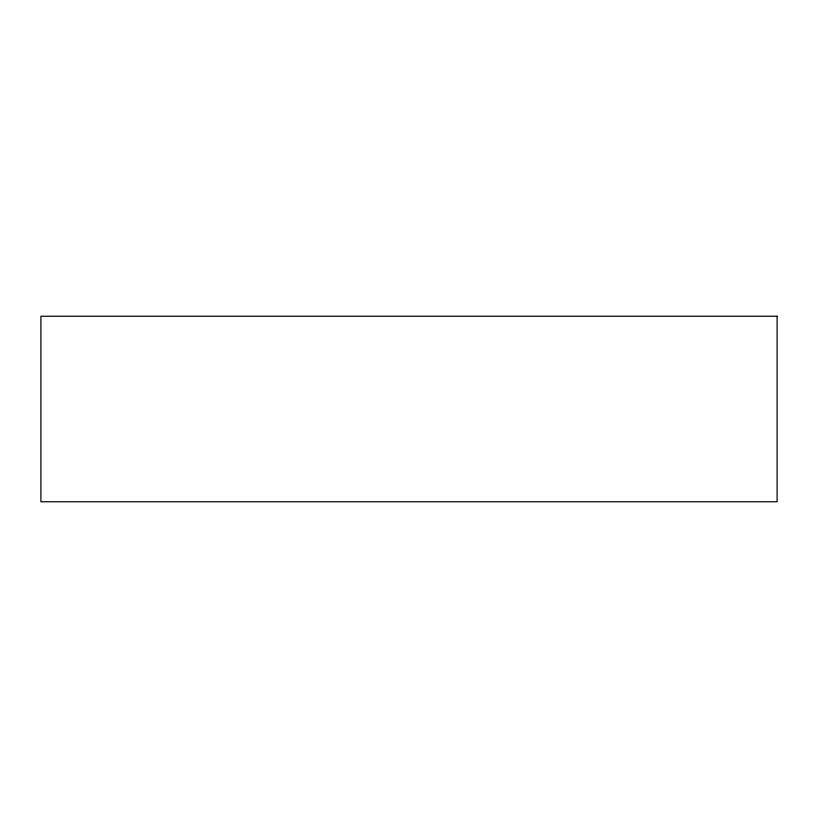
<?xml version="1.0" encoding="UTF-8"?>
<svg xmlns="http://www.w3.org/2000/svg" width="818" height="818" viewBox="0 0 818 818"><rect width="100%" height="100%" fill="white"/><g stroke="black" fill="none" stroke-linecap="round" stroke-linejoin="round"><path stroke-width="1.23" d="M777.1 316.239L40.9 316.239L40.9 501.761L777.1 501.761L777.1 316.239"/></g></svg>
